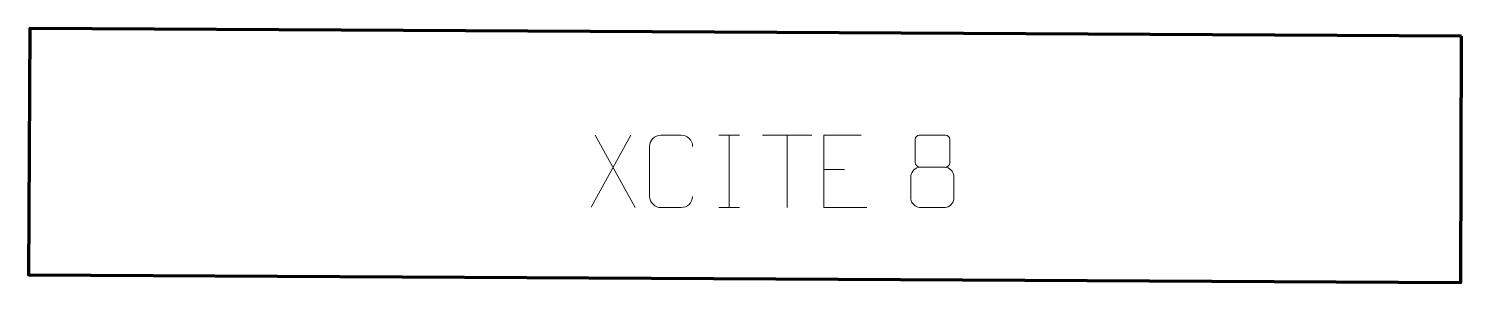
# Model space of a CAD drawing. Header units: millimetres. Extents: x -257 to 236, y -289 to -202.
import ezdxf

# ---------------------------------------------------------------- set-up
doc = ezdxf.new("R2010")
doc.units = ezdxf.units.MM
doc.header["$MEASUREMENT"] = 0
doc.layers.add('layer 1', color=7, linetype='Continuous')

msp = doc.modelspace()

# ---------------------------------------------------------------- linework, layer by layer
at = {"layer": 'layer 1', "color": 242, "lineweight": 158}
msp.add_open_spline([(236.4626, -204.3577), (236.4626, -204.3577), (236.2458, -289.3607), (236.2458, -289.3607), (236.2458, -289.3607), (236.2458, -289.3607), (-257.1456, -286.7656), (-257.1456, -286.7656), (-257.1456, -286.7656), (-257.1456, -286.7656), (-256.7677, -201.8015), (-256.7677, -201.8015), (-256.7677, -201.8015), (-256.7677, -201.8015), (236.4626, -204.3577), (236.4626, -204.3577)], degree=3, knots=[0, 0, 0, 0, 0.2, 0.2, 0.2, 0.2, 0.4, 0.4, 0.4, 0.4, 0.6, 0.6, 0.6, 0.6, 1, 1, 1, 1], dxfattribs=at)
at = {"layer": 'layer 1', "color": 142, "lineweight": 9}
for points in [[(-49.6575, -238.5689), (-49.6575, -238.5689), (-63.3981, -263.4647), (-63.3981, -263.4647)], [(-61.9435, -238.5689), (-61.9435, -238.5689), (-48.2029, -263.5224), (-48.2029, -263.5224)], [(-19.3846, -238.5689), (-19.3846, -238.5689), (-12.2165, -238.5689), (-12.2165, -238.5689)], [(-15.8006, -238.5689), (-15.8006, -238.5689), (-15.8006, -263.5224), (-15.8006, -263.5224)], [(-4.2942, -238.5924), (-4.2942, -238.5924), (12.693, -238.5924), (12.693, -238.5924)], [(4.1996, -263.5224), (4.1996, -263.5224), (4.1996, -238.5689), (4.1996, -238.5689)], [(16.7665, -250.4486), (16.7665, -250.4486), (23.9346, -250.4486), (23.9346, -250.4486)], [(-19.3846, -263.5224), (-19.3846, -263.5224), (-12.2165, -263.5224), (-12.2165, -263.5224)]]:
    msp.add_open_spline(points, degree=3, dxfattribs=at)
for points, knots in [([(-28.3775, -259.7047), (-28.5173, -262.0281), (-30.1945, -263.5077), (-32.3422, -263.5185), (-32.3422, -263.5185), (-34.6741, -263.5181), (-37.006, -263.5181), (-39.3375, -263.5185), (-39.3375, -263.5185), (-41.2625, -263.6239), (-43.2346, -261.7394), (-43.2234, -259.7221), (-43.2234, -259.7221), (-43.223, -253.952), (-43.223, -248.1823), (-43.2234, -242.413), (-43.2234, -242.413), (-43.2192, -240.2749), (-41.4725, -238.5557), (-39.3201, -238.5692), (-39.3201, -238.5692), (-36.9944, -238.5692), (-34.6683, -238.5692), (-32.3422, -238.5692), (-32.3422, -238.5692), (-30.3956, -238.5337), (-28.4042, -240.0252), (-28.3775, -242.4628)], [0, 0, 0, 0, 0.125, 0.125, 0.125, 0.125, 0.25, 0.25, 0.25, 0.25, 0.375, 0.375, 0.375, 0.375, 0.5, 0.5, 0.5, 0.5, 0.625, 0.625, 0.625, 0.625, 0.75, 0.75, 0.75, 0.75, 1, 1, 1, 1]), ([(29.6404, -238.5689), (29.6404, -238.5689), (16.7665, -238.5689), (16.7665, -238.5689), (16.7665, -238.5689), (16.7665, -238.5689), (16.7665, -263.5225), (16.7665, -263.5225), (16.7665, -263.5225), (16.7665, -263.5225), (31.6323, -263.5225), (31.6323, -263.5225)], [0, 0, 0, 0, 0.25, 0.25, 0.25, 0.25, 0.5, 0.5, 0.5, 0.5, 1, 1, 1, 1]), ([(48.246, -240.0348), (48.246, -242.2478), (48.246, -245.9301), (48.246, -248.1434), (48.246, -248.1434), (48.261, -248.6508), (49.0684, -249.5822), (49.7685, -249.581), (49.7685, -249.581), (52.7384, -249.5808), (55.7086, -249.6657), (58.679, -249.666), (58.679, -249.666), (59.4761, -249.6618), (60.1968, -248.8715), (60.1942, -248.1508), (60.1942, -248.1508), (60.1939, -245.9348), (60.1939, -242.2501), (60.1942, -240.0348), (60.1942, -240.0348), (60.1757, -239.324), (59.5643, -238.5636), (58.7304, -238.571), (58.7304, -238.571), (55.7133, -238.5713), (52.6964, -238.5713), (49.6798, -238.571), (49.6798, -238.571), (49.0534, -238.5634), (48.2293, -239.2744), (48.246, -240.0348)], [0, 0, 0, 0, 0.11111111, 0.11111111, 0.11111111, 0.11111111, 0.22222222, 0.22222222, 0.22222222, 0.22222222, 0.33333333, 0.33333333, 0.33333333, 0.33333333, 0.44444444, 0.44444444, 0.44444444, 0.44444444, 0.55555556, 0.55555556, 0.55555556, 0.55555556, 0.66666667, 0.66666667, 0.66666667, 0.66666667, 0.77777778, 0.77777778, 0.77777778, 0.77777778, 1, 1, 1, 1]), ([(46.7872, -252.553), (46.7872, -255.7238), (46.7872, -257.4259), (46.7872, -260.5973), (46.7872, -260.5973), (46.7787, -261.8192), (48.4766, -263.5119), (49.7292, -263.5204), (49.7292, -263.5204), (52.7123, -263.5201), (55.6956, -263.5201), (58.679, -263.5204), (58.679, -263.5204), (60.0023, -263.5087), (61.6227, -261.8871), (61.6116, -260.5879), (61.6116, -260.5879), (61.6113, -257.4197), (61.6113, -255.7209), (61.6116, -252.553), (61.6116, -252.553), (61.5419, -251.1726), (59.9641, -249.594), (58.6587, -249.6001), (58.6587, -249.6001), (55.6821, -249.6004), (52.7055, -249.6004), (49.7292, -249.6001), (49.7292, -249.6001), (48.6497, -249.5937), (46.8034, -251.1726), (46.7872, -252.553)], [0, 0, 0, 0, 0.11111111, 0.11111111, 0.11111111, 0.11111111, 0.22222222, 0.22222222, 0.22222222, 0.22222222, 0.33333333, 0.33333333, 0.33333333, 0.33333333, 0.44444444, 0.44444444, 0.44444444, 0.44444444, 0.55555556, 0.55555556, 0.55555556, 0.55555556, 0.66666667, 0.66666667, 0.66666667, 0.66666667, 0.77777778, 0.77777778, 0.77777778, 0.77777778, 1, 1, 1, 1])]:
    msp.add_open_spline(points, degree=3, knots=knots, dxfattribs=at)

doc.saveas('drawing.dxf')
